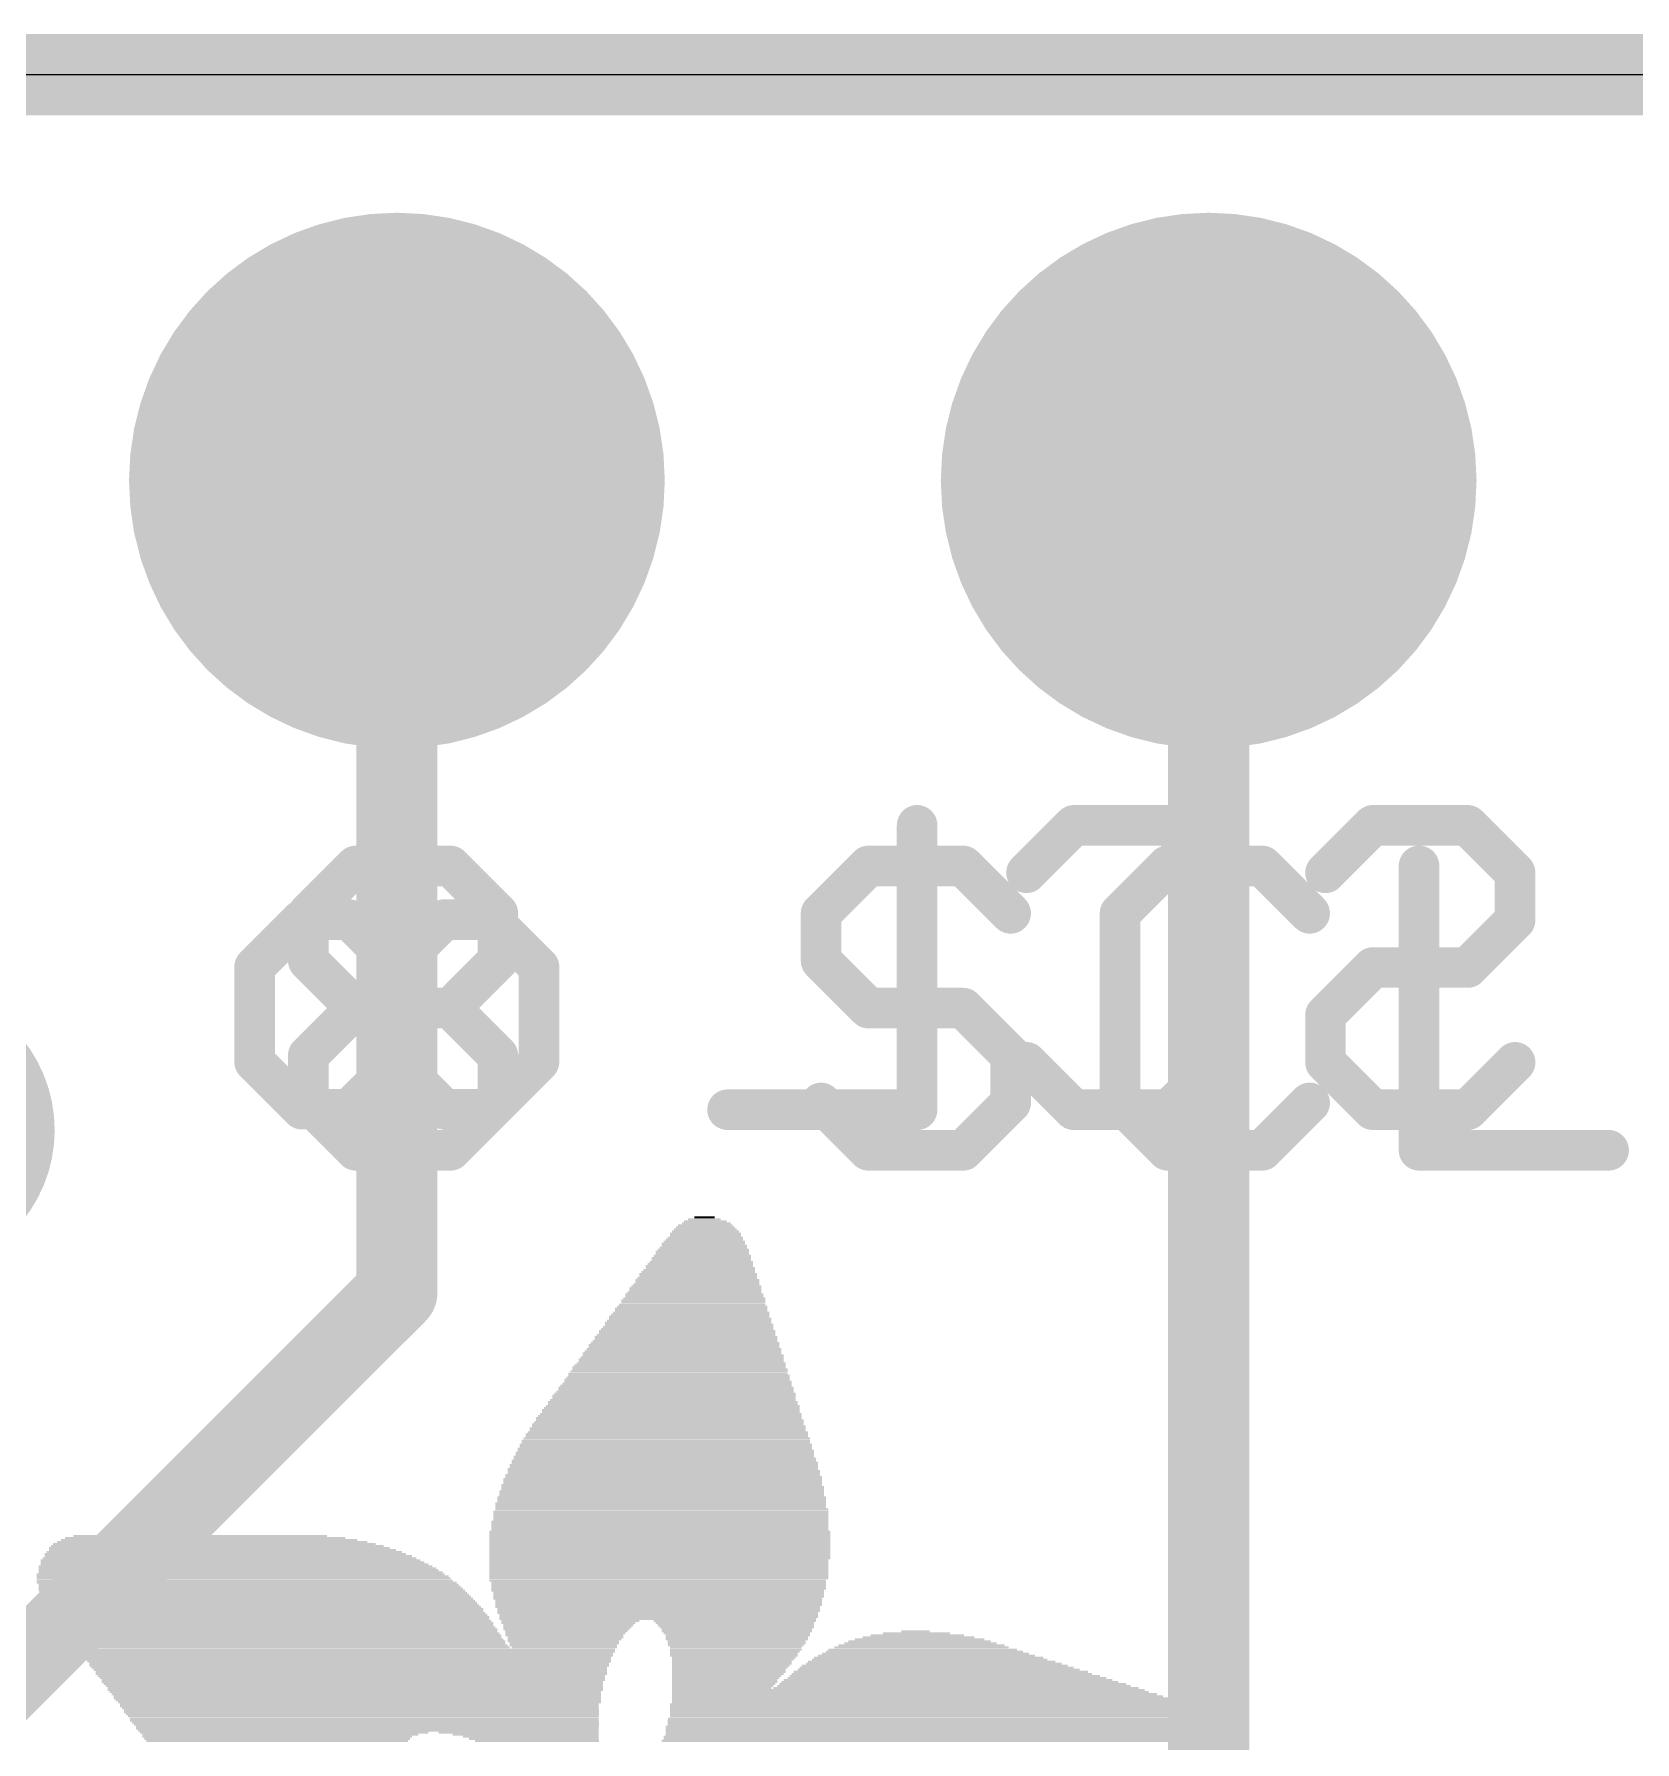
# Model space of a CAD drawing. Extents: x -0.1 to 50.9, y -0.1 to 23.
# Drawn here: x 38.23 to 43.24, y 17.64 to 22.99 of the extents above; entities that cross this region are included whole.
import ezdxf

# ---------------------------------------------------------------- set-up
doc = ezdxf.new("R2010")
doc.units = 0
for name, color, linetype in [('1', 12, 'CONTINUOUS'), ('16', 132, 'CONTINUOUS'), ('17', 110, 'CONTINUOUS'), ('18', 110, 'CONTINUOUS'), ('20', 53, 'CONTINUOUS'), ('21', 40, 'CONTINUOUS'), ('22', 6, 'CONTINUOUS')]:
    doc.layers.add(name, color=color, linetype=linetype)

# ---------------------------------------------------------------- blocks, each defined once
blk = doc.blocks.new('ROUNDP')
at = {"const_width": 0.5}
blk.add_lwpolyline([(0, -0.25, 1), (0, 0.25, 1), (0, -0.25)], format="xyb", dxfattribs=at)
blk = doc.blocks.new('RECT')
blk.add_solid([(-0.5, -0.5), (0.5, -0.5), (-0.5, 0.5), (0.5, 0.5)])
blk = doc.blocks.new('ROUNDV')
at = {"const_width": 0.5}
blk.add_lwpolyline([(0, -0.25, 1), (0, 0.25, 1), (0, -0.25)], format="xyb", dxfattribs=at)

msp = doc.modelspace()

# ---------------------------------------------------------------- linework, layer by layer
at = {"layer": '1', "const_width": 0.254}
for points in [[(50.8, 22.86), (0, 22.86)], [(39.37, 21.336), (39.37, 21.59)], [(39.37, 19.05), (39.37, 21.59)], [(41.91, 16.002), (41.91, 21.59)], [(38.1, 17.78), (39.37, 19.05)]]:
    msp.add_lwpolyline(points, dxfattribs=at)
at = {"layer": '1', "const_width": 0.127}
for points in [[(39.4335, 21.59, 1), (39.3065, 21.59)], [(39.4335, 21.59, 1), (39.3065, 21.59)], [(41.9735, 21.59, 1), (41.8465, 21.59)], [(39.3065, 21.336, 1), (39.4335, 21.336)], [(39.4149, 19.0051, 1), (39.3251, 19.0949)], [(39.3065, 19.05, 1), (39.4335, 19.05)]]:
    msp.add_lwpolyline(points, format="xyb", dxfattribs=at)
at = {"layer": '16', "const_width": 0.254}
msp.add_lwpolyline([(50.8, 22.86), (0, 22.86)], dxfattribs=at)
at = {"layer": '20'}
msp.add_line((48.26, 22.86), (2.54, 22.86), dxfattribs=at)
at = {"layer": '21', "const_width": 0.127}
for points in [[(39.0927, 20.236), (39.241, 20.3843)], [(39.241, 20.3843), (39.5376, 20.3843)], [(39.5376, 20.3843), (39.6859, 20.236)], [(40.8455, 20.3843), (40.6972, 20.236)], [(41.1421, 20.3843), (40.8455, 20.3843)], [(41.2904, 20.236), (41.1421, 20.3843)], [(41.781, 20.3843), (41.6327, 20.236)], [(42.0776, 20.3843), (41.781, 20.3843)], [(42.2259, 20.236), (42.0776, 20.3843)], [(42.5683, 20.3843), (42.5683, 19.4945)], [(39.0927, 20.0877), (39.0927, 20.236)], [(39.6859, 20.236), (39.6859, 20.0877)], [(40.6972, 20.236), (40.6972, 20.0877)], [(41.6327, 20.236), (41.6327, 19.6428)], [(39.241, 19.9394), (39.0927, 20.0877)], [(39.6859, 20.0877), (39.5376, 19.9394)], [(40.6972, 20.0877), (40.8455, 19.9394)], [(39.0927, 19.7911), (39.241, 19.9394)], [(39.241, 19.9394), (39.5376, 19.9394)], [(39.5376, 19.9394), (39.6859, 19.7911)], [(40.8455, 19.9394), (41.1421, 19.9394)], [(41.1421, 19.9394), (41.2904, 19.7911)], [(39.0927, 19.6428), (39.0927, 19.7911)], [(39.6859, 19.7911), (39.6859, 19.6428)], [(41.2904, 19.7911), (41.2904, 19.6428)], [(39.241, 19.4945), (39.0927, 19.6428)], [(39.6859, 19.6428), (39.5376, 19.4945)], [(40.8455, 19.4945), (40.6972, 19.6428)], [(41.2904, 19.6428), (41.1421, 19.4945)], [(41.6327, 19.6428), (41.781, 19.4945)], [(42.0776, 19.4945), (42.2259, 19.6428)], [(39.5376, 19.4945), (39.241, 19.4945)], [(41.1421, 19.4945), (40.8455, 19.4945)], [(41.781, 19.4945), (42.0776, 19.4945)], [(42.5683, 19.4945), (43.1614, 19.4945)]]:
    msp.add_lwpolyline(points, dxfattribs=at)
at = {"layer": '21', "const_width": 0.0635}
for points in [[(39.241, 20.416, 1), (39.241, 20.3525)], [(39.2635, 20.3618, 1), (39.2186, 20.4067)], [(39.5601, 20.4067, 1), (39.5152, 20.3618)], [(39.5376, 20.3525, 1), (39.5376, 20.416)], [(40.8455, 20.416, 1), (40.8455, 20.3525)], [(40.868, 20.3618, 1), (40.8231, 20.4067)], [(41.1646, 20.4067, 1), (41.1196, 20.3618)], [(41.1421, 20.3525, 1), (41.1421, 20.416)], [(41.781, 20.416, 1), (41.781, 20.3525)], [(41.8035, 20.3618, 1), (41.7586, 20.4067)], [(42.1001, 20.4067, 1), (42.0552, 20.3618)], [(42.0776, 20.3525, 1), (42.0776, 20.416)], [(42.6, 20.3843, 1), (42.5365, 20.3843)], [(39.1245, 20.236, 1), (39.061, 20.236)], [(39.0703, 20.2584, 1), (39.1152, 20.2135)], [(39.7177, 20.236, 1), (39.6542, 20.236)], [(39.6635, 20.2135, 1), (39.7084, 20.2584)], [(40.729, 20.236, 1), (40.6655, 20.236)], [(40.6748, 20.2584, 1), (40.7197, 20.2135)], [(41.2679, 20.2135, 1), (41.3128, 20.2584)], [(41.6645, 20.236, 1), (41.601, 20.236)], [(41.6103, 20.2584, 1), (41.6552, 20.2135)], [(42.2035, 20.2135, 1), (42.2484, 20.2584)], [(39.1152, 20.1101, 1), (39.0703, 20.0652)], [(39.7084, 20.0652, 1), (39.6635, 20.1101)], [(40.7197, 20.1101, 1), (40.6748, 20.0652)], [(39.061, 20.0877, 1), (39.1245, 20.0877)], [(39.6542, 20.0877, 1), (39.7177, 20.0877)], [(40.6655, 20.0877, 1), (40.729, 20.0877)], [(39.241, 19.9711, 1), (39.241, 19.9076)], [(39.2635, 19.9169, 1), (39.2186, 19.9618)], [(39.2186, 19.9169, 1), (39.2635, 19.9618)], [(39.5601, 19.9618, 1), (39.5152, 19.9169)], [(39.5152, 19.9618, 1), (39.5601, 19.9169)], [(39.5376, 19.9076, 1), (39.5376, 19.9711)], [(40.8455, 19.9711, 1), (40.8455, 19.9076)], [(40.8231, 19.9169, 1), (40.868, 19.9618)], [(41.1646, 19.9618, 1), (41.1196, 19.9169)], [(41.1421, 19.9076, 1), (41.1421, 19.9711)], [(39.1245, 19.7911, 1), (39.061, 19.7911)], [(39.0703, 19.8135, 1), (39.1152, 19.7686)], [(39.7177, 19.7911, 1), (39.6542, 19.7911)], [(39.6635, 19.7686, 1), (39.7084, 19.8135)], [(41.3221, 19.7911, 1), (41.2586, 19.7911)], [(41.2679, 19.7686, 1), (41.3128, 19.8135)], [(39.061, 19.6428, 1), (39.1245, 19.6428)], [(39.1152, 19.6652, 1), (39.0703, 19.6203)], [(39.6542, 19.6428, 1), (39.7177, 19.6428)], [(39.7084, 19.6203, 1), (39.6635, 19.6652)], [(40.7197, 19.6652, 1), (40.6748, 19.6203)], [(41.2586, 19.6428, 1), (41.3221, 19.6428)], [(41.3128, 19.6203, 1), (41.2679, 19.6652)], [(41.601, 19.6428, 1), (41.6645, 19.6428)], [(41.6552, 19.6652, 1), (41.6103, 19.6203)], [(42.2484, 19.6203, 1), (42.2035, 19.6652)], [(39.241, 19.5263, 1), (39.241, 19.4628)], [(39.5376, 19.4628, 1), (39.5376, 19.5263)], [(40.8455, 19.5263, 1), (40.8455, 19.4628)], [(41.1421, 19.4628, 1), (41.1421, 19.5263)], [(41.781, 19.5263, 1), (41.781, 19.4628)], [(42.0776, 19.4628, 1), (42.0776, 19.5263)], [(42.5683, 19.5263, 1), (42.5683, 19.4628)], [(43.1614, 19.4628, 1), (43.1614, 19.5263)], [(39.2186, 19.472, 1), (39.2635, 19.517)], [(39.5152, 19.517, 1), (39.5601, 19.472)], [(40.8231, 19.472, 1), (40.868, 19.517)], [(41.1196, 19.517, 1), (41.1646, 19.472)], [(41.7586, 19.472, 1), (41.8035, 19.517)], [(42.0552, 19.517, 1), (42.1001, 19.472)], [(42.5365, 19.4945, 1), (42.6, 19.4945)]]:
    msp.add_lwpolyline(points, format="xyb", dxfattribs=at)
at = {"layer": '22', "const_width": 0.127}
for points in [[(40.9977, 20.5113), (40.9977, 19.6215)], [(41.3401, 20.363), (41.4884, 20.5113)], [(41.4884, 20.5113), (41.785, 20.5113)], [(41.785, 20.5113), (41.9333, 20.363)], [(42.2756, 20.363), (42.4239, 20.5113)], [(42.4239, 20.5113), (42.7205, 20.5113)], [(42.7205, 20.5113), (42.8688, 20.363)], [(41.9333, 20.363), (41.9333, 19.7698)], [(42.8688, 20.363), (42.8688, 20.2147)], [(39.073, 20.2163), (38.9247, 20.068)], [(39.2213, 20.2163), (39.073, 20.2163)], [(39.3696, 20.068), (39.2213, 20.2163)], [(39.5179, 20.2163), (39.3696, 20.068)], [(39.6662, 20.2163), (39.5179, 20.2163)], [(39.8145, 20.068), (39.6662, 20.2163)], [(42.8688, 20.2147), (42.7205, 20.0664)], [(38.9247, 20.068), (38.9247, 19.7714)], [(39.3696, 20.068), (39.3696, 19.7714)], [(39.8145, 19.7714), (39.8145, 20.068)], [(42.4239, 20.0664), (42.2756, 19.9181)], [(42.7205, 20.0664), (42.4239, 20.0664)], [(42.2756, 19.9181), (42.2756, 19.7698)], [(38.9247, 19.7714), (39.073, 19.6231)], [(39.2213, 19.6231), (39.3696, 19.7714)], [(39.3696, 19.7714), (39.5179, 19.6231)], [(39.6662, 19.6231), (39.8145, 19.7714)], [(41.4884, 19.6215), (41.3401, 19.7698)], [(41.9333, 19.7698), (41.785, 19.6215)], [(42.2756, 19.7698), (42.4239, 19.6215)], [(42.7205, 19.6215), (42.8688, 19.7698)], [(39.073, 19.6231), (39.2213, 19.6231)], [(39.5179, 19.6231), (39.6662, 19.6231)], [(40.9977, 19.6215), (40.4046, 19.6215)], [(41.785, 19.6215), (41.4884, 19.6215)], [(42.4239, 19.6215), (42.7205, 19.6215)]]:
    msp.add_lwpolyline(points, dxfattribs=at)
at = {"layer": '22', "const_width": 0.0635}
for points in [[(41.0295, 20.5113, 1), (40.966, 20.5113)], [(41.4884, 20.543, 1), (41.4884, 20.4795)], [(41.5108, 20.4888, 1), (41.4659, 20.5337)], [(41.8074, 20.5337, 1), (41.7625, 20.4888)], [(41.785, 20.4795, 1), (41.785, 20.543)], [(42.4239, 20.543, 1), (42.4239, 20.4795)], [(42.4464, 20.4888, 1), (42.4014, 20.5337)], [(42.7429, 20.5337, 1), (42.698, 20.4888)], [(42.7205, 20.4795, 1), (42.7205, 20.543)], [(41.3176, 20.3854, 1), (41.3625, 20.3405)], [(41.965, 20.363, 1), (41.9015, 20.363)], [(41.9108, 20.3405, 1), (41.9557, 20.3854)], [(42.2532, 20.3854, 1), (42.2981, 20.3405)], [(42.9005, 20.363, 1), (42.837, 20.363)], [(42.8463, 20.3405, 1), (42.8912, 20.3854)], [(39.073, 20.248, 1), (39.073, 20.1845)], [(39.0955, 20.1938, 1), (39.0506, 20.2387)], [(39.2438, 20.2387, 1), (39.1989, 20.1938)], [(39.2213, 20.1845, 1), (39.2213, 20.248)], [(39.5179, 20.248, 1), (39.5179, 20.1845)], [(39.5404, 20.1938, 1), (39.4955, 20.2387)], [(39.6887, 20.2387, 1), (39.6438, 20.1938)], [(39.6662, 20.1845, 1), (39.6662, 20.248)], [(42.8912, 20.1922, 1), (42.8463, 20.2371)], [(42.837, 20.2147, 1), (42.9005, 20.2147)], [(38.9565, 20.068, 1), (38.893, 20.068)], [(38.9023, 20.0904, 1), (38.9472, 20.0455)], [(39.4014, 20.068, 1), (39.3379, 20.068)], [(39.3472, 20.0904, 1), (39.3921, 20.0455)], [(39.3472, 20.0455, 1), (39.3921, 20.0904)], [(39.8463, 20.068, 1), (39.7828, 20.068)], [(39.792, 20.0455, 1), (39.837, 20.0904)], [(42.4239, 20.0981, 1), (42.4239, 20.0346)], [(42.4464, 20.0439, 1), (42.4014, 20.0888)], [(42.698, 20.0888, 1), (42.7429, 20.0439)], [(42.7205, 20.0346, 1), (42.7205, 20.0981)], [(42.3074, 19.9181, 1), (42.2439, 19.9181)], [(42.2532, 19.9405, 1), (42.2981, 19.8956)], [(38.9472, 19.7938, 1), (38.9023, 19.7489)], [(39.3921, 19.7938, 1), (39.3472, 19.7489)], [(39.3921, 19.7489, 1), (39.3472, 19.7938)], [(39.837, 19.7489, 1), (39.792, 19.7938)], [(41.3625, 19.7922, 1), (41.3176, 19.7473)], [(41.9557, 19.7473, 1), (41.9108, 19.7922)], [(42.2981, 19.7922, 1), (42.2532, 19.7473)], [(42.8912, 19.7473, 1), (42.8463, 19.7922)], [(38.893, 19.7714, 1), (38.9565, 19.7714)], [(39.3379, 19.7714, 1), (39.4014, 19.7714)], [(39.7828, 19.7714, 1), (39.8463, 19.7714)], [(41.9015, 19.7698, 1), (41.965, 19.7698)], [(42.2439, 19.7698, 1), (42.3074, 19.7698)], [(39.073, 19.6548, 1), (39.073, 19.5913)], [(39.0506, 19.6006, 1), (39.0955, 19.6455)], [(39.1989, 19.6455, 1), (39.2438, 19.6006)], [(39.2213, 19.5913, 1), (39.2213, 19.6548)], [(39.5179, 19.6548, 1), (39.5179, 19.5913)], [(39.4955, 19.6006, 1), (39.5404, 19.6455)], [(39.6438, 19.6455, 1), (39.6887, 19.6006)], [(39.6662, 19.5913, 1), (39.6662, 19.6548)], [(40.4046, 19.6532, 1), (40.4046, 19.5898)], [(40.9977, 19.5898, 1), (40.9977, 19.6532)], [(41.4884, 19.6532, 1), (41.4884, 19.5898)], [(41.4659, 19.599, 1), (41.5108, 19.644)], [(41.7625, 19.644, 1), (41.8074, 19.599)], [(41.785, 19.5898, 1), (41.785, 19.6532)], [(42.4239, 19.6532, 1), (42.4239, 19.5898)], [(42.4014, 19.599, 1), (42.4464, 19.644)], [(42.698, 19.644, 1), (42.7429, 19.599)], [(42.7205, 19.5898, 1), (42.7205, 19.6532)], [(40.966, 19.6215, 1), (41.0295, 19.6215)]]:
    msp.add_lwpolyline(points, format="xyb", dxfattribs=at)

# ---------------------------------------------------------------- block references
at = {"layer": '17', "xscale": 1.6764, "yscale": 1.6764, "rotation": 90}
for p in [(39.37, 21.59), (39.37, 21.59), (41.91, 21.59), (41.91, 21.59)]:
    msp.add_blockref('ROUNDP', p, dxfattribs=at)
at = {"layer": '18', "xscale": 0.9064, "yscale": 0.9064}
msp.add_blockref('ROUNDV', (37.846, 19.558), dxfattribs=at)
msp.add_blockref('ROUNDV', (37.846, 19.558), dxfattribs=at)
at = {"layer": '21'}
for p, xscale, yscale in [((40.3352, 19.2341), 0.2222, 0.0063), ((40.3352, 19.2405), 0.2096, 0.0064), ((40.3352, 19.2469), 0.1968, 0.0063), ((40.3352, 19.2532), 0.1842, 0.0064), ((40.3352, 19.2596), 0.1714, 0.0063), ((40.3384, 19.2659), 0.1524, 0.0064), ((40.3352, 19.2722), 0.1334, 0.0063), ((40.332, 19.2786), 0.1016, 0.0064), ((40.3321, 19.285), 0.0635, 0.0063), ((40.3289, 19.1834), 0.2857, 0.0063), ((40.3289, 19.1897), 0.2731, 0.0064), ((40.3289, 19.2024), 0.2603, 0.0064), ((40.3321, 19.196), 0.2667, 0.0063), ((40.332, 19.2088), 0.254, 0.0063), ((40.3321, 19.2151), 0.2413, 0.0064), ((40.3352, 19.2215), 0.235, 0.0063), ((40.3352, 19.2278), 0.2222, 0.0064), ((40.3162, 19.1326), 0.3365, 0.0063), ((40.3193, 19.1389), 0.3302, 0.0064), ((40.3225, 19.1453), 0.3238, 0.0063), ((40.3225, 19.1579), 0.3112, 0.0063), ((40.3225, 19.1516), 0.3112, 0.0064), ((40.3257, 19.1643), 0.3048, 0.0064), ((40.3257, 19.177), 0.2921, 0.0064), ((40.3257, 19.1707), 0.2921, 0.0063), ((40.3067, 19.0754), 0.3937, 0.0064), ((40.3098, 19.0881), 0.3874, 0.0064), ((40.3098, 19.0817), 0.3874, 0.0063), ((40.3098, 19.0945), 0.3746, 0.0063), ((40.313, 19.1072), 0.3683, 0.0063), ((40.313, 19.1008), 0.3683, 0.0064), ((40.313, 19.1135), 0.3556, 0.0064), ((40.3162, 19.1198), 0.3493, 0.0063), ((40.3194, 19.1262), 0.3429, 0.0064), ((40.2971, 19.0246), 0.4508, 0.0064), ((40.3003, 19.031), 0.4445, 0.0063), ((40.3003, 19.0436), 0.4318, 0.0063), ((40.3003, 19.0373), 0.4318, 0.0064), ((40.3003, 19.05), 0.4191, 0.0064), ((40.3035, 19.0627), 0.4127, 0.0064), ((40.3035, 19.0564), 0.4127, 0.0063), ((40.3066, 19.0691), 0.4064, 0.0063), ((40.2844, 18.9738), 0.5016, 0.0064), ((40.2876, 18.9674), 0.508, 0.0063), ((40.2876, 18.9802), 0.4953, 0.0063), ((40.2908, 18.9865), 0.4889, 0.0064), ((40.2908, 18.9992), 0.4763, 0.0064), ((40.2908, 18.9929), 0.4763, 0.0063), ((40.294, 19.0055), 0.4699, 0.0063), ((40.2939, 19.0119), 0.4572, 0.0064), ((40.2971, 19.0183), 0.4508, 0.0063), ((40.2749, 18.9167), 0.5588, 0.0063), ((40.2781, 18.9293), 0.5525, 0.0063), ((40.2781, 18.923), 0.5525, 0.0064), ((40.2781, 18.9357), 0.5397, 0.0064), ((40.2812, 18.9421), 0.5334, 0.0063), ((40.2813, 18.9548), 0.5207, 0.0063), ((40.2844, 18.9484), 0.527, 0.0064), ((40.2844, 18.9611), 0.5144, 0.0064), ((40.2622, 18.8595), 0.6223, 0.0064), ((40.2654, 18.8659), 0.6159, 0.0063), ((40.2685, 18.8722), 0.6096, 0.0064), ((40.2686, 18.8849), 0.5969, 0.0064), ((40.2686, 18.8786), 0.5969, 0.0063), ((40.2717, 18.8912), 0.5906, 0.0063), ((40.2717, 18.8976), 0.5778, 0.0064), ((40.2749, 18.9103), 0.5715, 0.0064), ((40.2749, 18.904), 0.5715, 0.0063), ((40.2527, 18.815), 0.6667, 0.0063), ((40.2559, 18.8087), 0.6731, 0.0064), ((40.2558, 18.8214), 0.6604, 0.0064), ((40.259, 18.8278), 0.654, 0.0063), ((40.259, 18.8405), 0.6414, 0.0063), ((40.259, 18.8341), 0.6414, 0.0064), ((40.2622, 18.8468), 0.635, 0.0064), ((40.2654, 18.8531), 0.6287, 0.0063), ((40.2431, 18.7579), 0.7239, 0.0064), ((40.2463, 18.7643), 0.7176, 0.0063), ((40.2463, 18.7769), 0.7048, 0.0063), ((40.2495, 18.7706), 0.7112, 0.0064), ((40.2495, 18.7833), 0.6985, 0.0064), ((40.2495, 18.796), 0.6858, 0.0064), ((40.2527, 18.7897), 0.6921, 0.0063), ((40.2527, 18.8024), 0.6795, 0.0063), ((40.2336, 18.7071), 0.781, 0.0064), ((40.2336, 18.7007), 0.781, 0.0063), ((40.2336, 18.7135), 0.7684, 0.0063), ((40.2368, 18.7262), 0.762, 0.0063), ((40.2368, 18.7198), 0.762, 0.0064), ((40.24, 18.7325), 0.7557, 0.0064), ((40.24, 18.7388), 0.7429, 0.0063), ((40.2431, 18.7516), 0.7366, 0.0063), ((40.2431, 18.7452), 0.7366, 0.0064), ((40.2209, 18.6563), 0.8318, 0.0064), ((40.2241, 18.65), 0.8382, 0.0063), ((40.2241, 18.6626), 0.8255, 0.0063), ((40.2273, 18.669), 0.8191, 0.0064), ((40.2273, 18.6817), 0.8065, 0.0064), ((40.2273, 18.6754), 0.8065, 0.0063), ((40.2305, 18.6881), 0.8001, 0.0063), ((40.2336, 18.6944), 0.7938, 0.0064), ((40.2146, 18.5928), 0.8953, 0.0064), ((40.2146, 18.6055), 0.8827, 0.0064), ((40.2146, 18.5992), 0.8827, 0.0063), ((40.2178, 18.6119), 0.8763, 0.0063), ((40.2177, 18.6245), 0.8636, 0.0063), ((40.2177, 18.6182), 0.8636, 0.0064), ((40.2178, 18.6373), 0.8509, 0.0063), ((40.2209, 18.6309), 0.8572, 0.0064), ((40.2209, 18.6436), 0.8446, 0.0064), ((40.2082, 18.5483), 0.9334, 0.0063), ((40.2082, 18.542), 0.9334, 0.0064), ((40.2082, 18.5611), 0.9208, 0.0063), ((40.2114, 18.5547), 0.9271, 0.0064), ((40.2114, 18.5738), 0.9144, 0.0063), ((40.2114, 18.5674), 0.9144, 0.0064), ((40.2114, 18.5864), 0.9017, 0.0063), ((40.2114, 18.5801), 0.9017, 0.0064), ((40.205, 18.4912), 0.9779, 0.0064), ((40.2019, 18.4976), 0.9715, 0.0063), ((40.205, 18.5102), 0.9652, 0.0063), ((40.205, 18.5039), 0.9652, 0.0064), ((40.205, 18.523), 0.9525, 0.0063), ((40.2082, 18.5166), 0.9588, 0.0064), ((40.205, 18.5357), 0.9398, 0.0063), ((40.2082, 18.5293), 0.9462, 0.0064), ((40.1987, 18.4468), 1.0033, 0.0063), ((40.2019, 18.4404), 1.0097, 0.0064), ((40.2019, 18.434), 1.0097, 0.0063), ((40.2019, 18.4658), 0.9969, 0.0064), ((40.2019, 18.4595), 0.9969, 0.0063), ((40.2019, 18.4531), 0.9969, 0.0064), ((40.2019, 18.4785), 0.9843, 0.0064), ((40.205, 18.4721), 0.9906, 0.0063), ((40.205, 18.4849), 0.9779, 0.0063), ((40.1955, 18.3896), 1.035, 0.0064), ((40.1955, 18.3833), 1.035, 0.0063), ((40.1987, 18.4087), 1.0287, 0.0063), ((40.1987, 18.4023), 1.0287, 0.0064), ((40.1987, 18.3959), 1.0287, 0.0063), ((40.1987, 18.4277), 1.016, 0.0064), ((40.1987, 18.4214), 1.016, 0.0063), ((40.1987, 18.415), 1.016, 0.0064), ((40.1924, 18.3325), 1.0541, 0.0063), ((40.1924, 18.3261), 1.0541, 0.0064), ((40.1955, 18.3642), 1.0478, 0.0064), ((40.1955, 18.3578), 1.0478, 0.0063), ((40.1955, 18.3515), 1.0478, 0.0064), ((40.1955, 18.3452), 1.0478, 0.0063), ((40.1955, 18.3388), 1.0478, 0.0064), ((40.1955, 18.3769), 1.035, 0.0064), ((40.1987, 18.3706), 1.0414, 0.0063), ((38.7827, 18.2753), 0.9271, 0.0064), ((38.77, 18.2817), 0.8763, 0.0063), ((38.754, 18.288), 0.7937, 0.0064), ((40.1923, 18.3007), 1.0668, 0.0064), ((40.1923, 18.2944), 1.0668, 0.0063), ((40.1923, 18.288), 1.0668, 0.0064), ((40.1923, 18.2817), 1.0668, 0.0063), ((40.1923, 18.2753), 1.0668, 0.0064), ((40.1924, 18.3198), 1.0541, 0.0063), ((40.1924, 18.3134), 1.0541, 0.0064), ((40.1924, 18.3071), 1.0541, 0.0063), ((38.8461, 18.2182), 1.1684, 0.0063), ((38.8334, 18.2309), 1.1303, 0.0063), ((38.843, 18.2245), 1.1493, 0.0064), ((38.8302, 18.2372), 1.1113, 0.0064), ((38.8144, 18.2499), 1.0668, 0.0064), ((38.8239, 18.2436), 1.0858, 0.0063), ((38.808, 18.2563), 1.0414, 0.0063), ((38.7985, 18.2626), 1.0096, 0.0064), ((38.7921, 18.269), 0.9715, 0.0063), ((40.1923, 18.269), 1.0668, 0.0063), ((40.1923, 18.2626), 1.0668, 0.0064), ((40.1923, 18.2563), 1.0668, 0.0063), ((40.1923, 18.2499), 1.0668, 0.0064), ((40.1923, 18.2436), 1.0668, 0.0063), ((40.1923, 18.2372), 1.0668, 0.0064), ((40.1923, 18.2309), 1.0668, 0.0063), ((40.1923, 18.2245), 1.0668, 0.0064), ((40.1923, 18.2182), 1.0668, 0.0063), ((38.8811, 18.1674), 1.2763, 0.0063), ((38.8651, 18.1928), 1.2319, 0.0063), ((38.8715, 18.1864), 1.2446, 0.0064), ((38.8747, 18.1801), 1.251, 0.0063), ((38.8811, 18.1737), 1.2637, 0.0064), ((38.8493, 18.2118), 1.1874, 0.0064), ((38.8557, 18.2055), 1.2001, 0.0063), ((38.862, 18.1991), 1.2128, 0.0064), ((40.1892, 18.2118), 1.0605, 0.0064), ((40.1892, 18.2055), 1.0605, 0.0063), ((40.1892, 18.1991), 1.0605, 0.0064), ((40.1892, 18.1928), 1.0605, 0.0063), ((40.1892, 18.1864), 1.0605, 0.0064), ((40.1892, 18.1801), 1.0605, 0.0063), ((40.1892, 18.1737), 1.0605, 0.0064), ((40.1892, 18.1674), 1.0605, 0.0063), ((38.8874, 18.161), 1.289, 0.0064), ((38.8906, 18.1547), 1.2954, 0.0063), ((38.9001, 18.142), 1.3144, 0.0063), ((38.8938, 18.1483), 1.3017, 0.0064), ((38.9064, 18.1356), 1.3145, 0.0064), ((38.9096, 18.1293), 1.3208, 0.0063), ((38.9128, 18.1229), 1.3272, 0.0064), ((38.916, 18.1166), 1.3335, 0.0063), ((40.1892, 18.161), 1.0605, 0.0064), ((40.1892, 18.1547), 1.0605, 0.0063), ((40.186, 18.1483), 1.0541, 0.0064), ((40.1892, 18.142), 1.0477, 0.0063), ((40.1892, 18.1356), 1.0477, 0.0064), ((40.1892, 18.1293), 1.0477, 0.0063), ((40.1892, 18.1229), 1.0477, 0.0064), ((40.186, 18.1166), 1.0414, 0.0063), ((38.9255, 18.1039), 1.3398, 0.0063), ((38.9224, 18.1102), 1.3335, 0.0064), ((38.9319, 18.0975), 1.3399, 0.0064), ((38.935, 18.0912), 1.3462, 0.0063), ((38.9445, 18.0785), 1.3525, 0.0063), ((38.9414, 18.0848), 1.3462, 0.0064), ((38.9509, 18.0721), 1.3526, 0.0064), ((38.9541, 18.0658), 1.3589, 0.0063), ((38.9605, 18.0594), 1.3589, 0.0064), ((40.1892, 18.1102), 1.0351, 0.0064), ((40.1892, 18.1039), 1.0351, 0.0063), ((40.1892, 18.0975), 1.0351, 0.0064), ((40.186, 18.0912), 1.0287, 0.0063), ((40.1892, 18.0848), 1.0223, 0.0064), ((40.1892, 18.0785), 1.0223, 0.0063), ((40.1892, 18.0721), 1.0223, 0.0064), ((40.186, 18.0658), 1.016, 0.0063), ((40.1892, 18.0594), 1.0097, 0.0064), ((38.9636, 18.0531), 1.3526, 0.0063), ((38.97, 18.0467), 1.3525, 0.0064), ((38.9732, 18.0404), 1.3589, 0.0063), ((38.9794, 18.034), 1.3589, 0.0064), ((38.9826, 18.0277), 1.3525, 0.0063), ((38.9858, 18.0213), 1.3589, 0.0064), ((38.9922, 18.015), 1.3589, 0.0063), ((38.9954, 18.0086), 1.3525, 0.0064), ((40.1892, 18.0531), 1.0097, 0.0063), ((40.186, 18.0467), 1.0033, 0.0064), ((40.186, 18.0277), 0.9906, 0.0063), ((40.1892, 18.0404), 0.9969, 0.0063), ((40.1892, 18.034), 0.9969, 0.0064), ((39.9129, 18.0213), 0.4318, 0.0064), ((39.9066, 18.015), 0.4191, 0.0063), ((39.9066, 18.0086), 0.4064, 0.0064), ((40.4273, 18.0213), 0.508, 0.0064), ((40.4273, 18.015), 0.4953, 0.0063), ((40.4305, 18.0086), 0.4889, 0.0064), ((39.0017, 18.0023), 1.3526, 0.0063), ((39.0049, 17.9959), 1.3589, 0.0064), ((39.0081, 17.9896), 1.3525, 0.0063), ((39.0175, 17.9769), 1.3589, 0.0063), ((39.0144, 17.9832), 1.3526, 0.0064), ((39.0207, 17.9705), 1.3525, 0.0064), ((39.0271, 17.9642), 1.3526, 0.0063), ((39.0335, 17.9578), 1.3525, 0.0064), ((39.0335, 17.9515), 1.3525, 0.0063), ((39.9034, 18.0023), 0.4, 0.0063), ((39.9002, 17.9959), 0.3937, 0.0064), ((39.9002, 17.9896), 0.381, 0.0063), ((39.8971, 17.9832), 0.3747, 0.0064), ((39.8939, 17.9769), 0.3683, 0.0063), ((39.8971, 17.9705), 0.3619, 0.0064), ((39.8939, 17.9642), 0.3556, 0.0063), ((39.8907, 17.9578), 0.3492, 0.0064), ((39.8939, 17.9515), 0.3429, 0.0063), ((40.4336, 18.0023), 0.4826, 0.0063), ((40.4337, 17.9959), 0.4699, 0.0064), ((40.4337, 17.9896), 0.4699, 0.0063), ((40.4336, 17.9832), 0.4572, 0.0064), ((40.4368, 17.9769), 0.4508, 0.0063), ((40.4337, 17.9705), 0.4445, 0.0064), ((40.4337, 17.9642), 0.4445, 0.0063), ((40.4336, 17.9578), 0.4318, 0.0064), ((40.4336, 17.9515), 0.4318, 0.0063), ((41.0083, 17.9515), 0.4762, 0.0063), ((41.0052, 17.9578), 0.4445, 0.0064), ((41.0051, 17.9642), 0.4064, 0.0063), ((41.002, 17.9705), 0.3493, 0.0064), ((40.9988, 17.9769), 0.2921, 0.0063), ((40.9956, 17.9832), 0.2096, 0.0064), ((40.9925, 17.9896), 0.0889, 0.0063), ((39.0398, 17.9451), 1.3526, 0.0064), ((39.0462, 17.9388), 1.3525, 0.0063), ((39.2144, 17.9324), 1.6764, 0.0064), ((39.2144, 17.9261), 1.6764, 0.0063), ((39.2144, 17.9197), 1.6637, 0.0064), ((39.2176, 17.9134), 1.6574, 0.0063), ((39.2176, 17.907), 1.6446, 0.0064), ((39.2176, 17.9007), 1.6446, 0.0063), ((39.8907, 17.9451), 0.3366, 0.0064), ((39.8939, 17.9388), 0.3302, 0.0063), ((40.4305, 17.9451), 0.4255, 0.0064), ((40.4273, 17.9261), 0.4064, 0.0063), ((40.4241, 17.9197), 0.4, 0.0064), ((40.4241, 17.9134), 0.4, 0.0063), ((40.4305, 17.9388), 0.4127, 0.0063), ((40.4305, 17.9324), 0.4127, 0.0064), ((40.4241, 17.907), 0.3874, 0.0064), ((40.4209, 17.9007), 0.381, 0.0063), ((41.0369, 17.9007), 0.7366, 0.0063), ((41.0337, 17.907), 0.7176, 0.0064), ((41.0273, 17.9134), 0.6795, 0.0063), ((41.0241, 17.9197), 0.6477, 0.0064), ((41.021, 17.9261), 0.616, 0.0063), ((41.0147, 17.9324), 0.5905, 0.0064), ((41.0115, 17.9388), 0.5461, 0.0063), ((41.0115, 17.9451), 0.5207, 0.0064), ((39.2208, 17.8943), 1.6383, 0.0064), ((39.2208, 17.888), 1.6256, 0.0063), ((39.2208, 17.8816), 1.6256, 0.0064), ((39.2208, 17.8753), 1.6129, 0.0063), ((39.224, 17.8689), 1.6065, 0.0064), ((39.2271, 17.8626), 1.6002, 0.0063), ((39.2271, 17.8562), 1.6002, 0.0064), ((39.2272, 17.8498), 1.5875, 0.0063), ((40.4145, 17.8816), 0.3683, 0.0064), ((40.4178, 17.8943), 0.3747, 0.0064), ((40.4178, 17.888), 0.3747, 0.0063), ((40.4114, 17.8753), 0.362, 0.0063), ((40.4082, 17.8689), 0.3556, 0.0064), ((40.4082, 17.8626), 0.3556, 0.0063), ((40.4051, 17.8562), 0.3493, 0.0064), ((40.4019, 17.8498), 0.3429, 0.0063), ((41.0845, 17.8498), 0.9716, 0.0063), ((41.075, 17.8562), 0.9398, 0.0064), ((41.0718, 17.8626), 0.9208, 0.0063), ((41.0654, 17.8689), 0.8827, 0.0064), ((41.0591, 17.8753), 0.8572, 0.0063), ((41.0528, 17.8816), 0.8319, 0.0064), ((41.0496, 17.888), 0.8001, 0.0063), ((41.0433, 17.8943), 0.7747, 0.0064), ((39.2303, 17.8435), 1.5812, 0.0064), ((39.2335, 17.8372), 1.5748, 0.0063), ((39.2303, 17.8308), 1.5684, 0.0064), ((39.2335, 17.8245), 1.5621, 0.0063), ((39.2367, 17.8181), 1.5557, 0.0064), ((39.2398, 17.8117), 1.5494, 0.0063), ((39.2398, 17.8054), 1.5494, 0.0064), ((39.2399, 17.7991), 1.5367, 0.0063), ((39.243, 17.7927), 1.5304, 0.0064), ((40.3987, 17.8435), 0.3366, 0.0064), ((40.3955, 17.8372), 0.3302, 0.0063), ((40.3955, 17.8308), 0.3302, 0.0064), ((40.386, 17.8117), 0.3112, 0.0063), ((40.9702, 17.8054), 1.4796, 0.0064), ((40.9766, 17.7991), 1.4923, 0.0063), ((40.9893, 17.7927), 1.5177, 0.0064), ((40.3924, 17.8245), 0.3239, 0.0063), ((40.3892, 17.8181), 0.3175, 0.0064), ((41.1194, 17.8117), 1.143, 0.0063), ((41.1131, 17.8181), 1.1049, 0.0064), ((41.1099, 17.8245), 1.0858, 0.0063), ((41.1003, 17.8308), 1.0541, 0.0064), ((41.0941, 17.8372), 1.0287, 0.0063), ((41.0909, 17.8435), 0.9969, 0.0064), ((39.2462, 17.7864), 1.524, 0.0063), ((39.2462, 17.78), 1.524, 0.0064), ((39.2493, 17.7736), 1.5177, 0.0063), ((39.2525, 17.7673), 1.5113, 0.0064), ((39.2525, 17.761), 1.4986, 0.0063), ((39.2525, 17.7546), 1.4986, 0.0064), ((39.2557, 17.7483), 1.4922, 0.0063), ((39.2589, 17.7419), 1.4859, 0.0064), ((41.0654, 17.7419), 1.6827, 0.0064), ((41.0337, 17.761), 1.6192, 0.0063), ((41.0464, 17.7546), 1.6446, 0.0064), ((41.056, 17.7483), 1.6637, 0.0063), ((41.0083, 17.78), 1.5558, 0.0064), ((41.0178, 17.7736), 1.5748, 0.0063), ((41.0305, 17.7673), 1.6002, 0.0064), ((40.9988, 17.7864), 1.5367, 0.0063), ((39.2589, 17.7355), 1.4859, 0.0063), ((39.2621, 17.7292), 1.4795, 0.0064), ((39.2652, 17.7229), 1.4732, 0.0063), ((39.2684, 17.7165), 1.4668, 0.0064), ((39.2684, 17.7102), 1.4668, 0.0063), ((39.2716, 17.7038), 1.4605, 0.0064), ((39.2748, 17.6974), 1.4541, 0.0063), ((39.2779, 17.6911), 1.4478, 0.0064), ((39.2779, 17.6848), 1.4478, 0.0063), ((41.1035, 17.6911), 1.7843, 0.0064), ((41.1035, 17.6848), 1.7843, 0.0063), ((41.1035, 17.6974), 1.7717, 0.0063), ((41.0877, 17.7165), 1.7399, 0.0064), ((41.094, 17.7102), 1.7526, 0.0063), ((41.0972, 17.7038), 1.759, 0.0064), ((41.0718, 17.7355), 1.6954, 0.0063), ((41.0877, 17.7229), 1.7272, 0.0063), ((41.0814, 17.7292), 1.7145, 0.0064), ((39.2811, 17.6784), 1.4414, 0.0064), ((39.0175, 17.6721), 0.9017, 0.0063), ((39.0049, 17.6657), 0.8636, 0.0064), ((38.9954, 17.6593), 0.8445, 0.0063), ((38.9954, 17.653), 0.8319, 0.0064), ((38.9954, 17.6467), 0.8191, 0.0063), ((39.751, 17.6721), 0.5016, 0.0063), ((39.7732, 17.6657), 0.4572, 0.0064), ((39.7891, 17.6593), 0.4254, 0.0063), ((39.7986, 17.653), 0.4064, 0.0064), ((39.8082, 17.6467), 0.3873, 0.0063), ((41.1068, 17.6467), 1.8161, 0.0063), ((41.1067, 17.6593), 1.8034, 0.0063), ((41.1099, 17.653), 1.8098, 0.0064), ((41.1068, 17.6784), 1.7907, 0.0064), ((41.1099, 17.6721), 1.797, 0.0063), ((41.1099, 17.6657), 1.797, 0.0064)]:
    msp.add_blockref('RECT', p, dxfattribs=dict(at, xscale=xscale, yscale=yscale))

doc.saveas('drawing.dxf')
